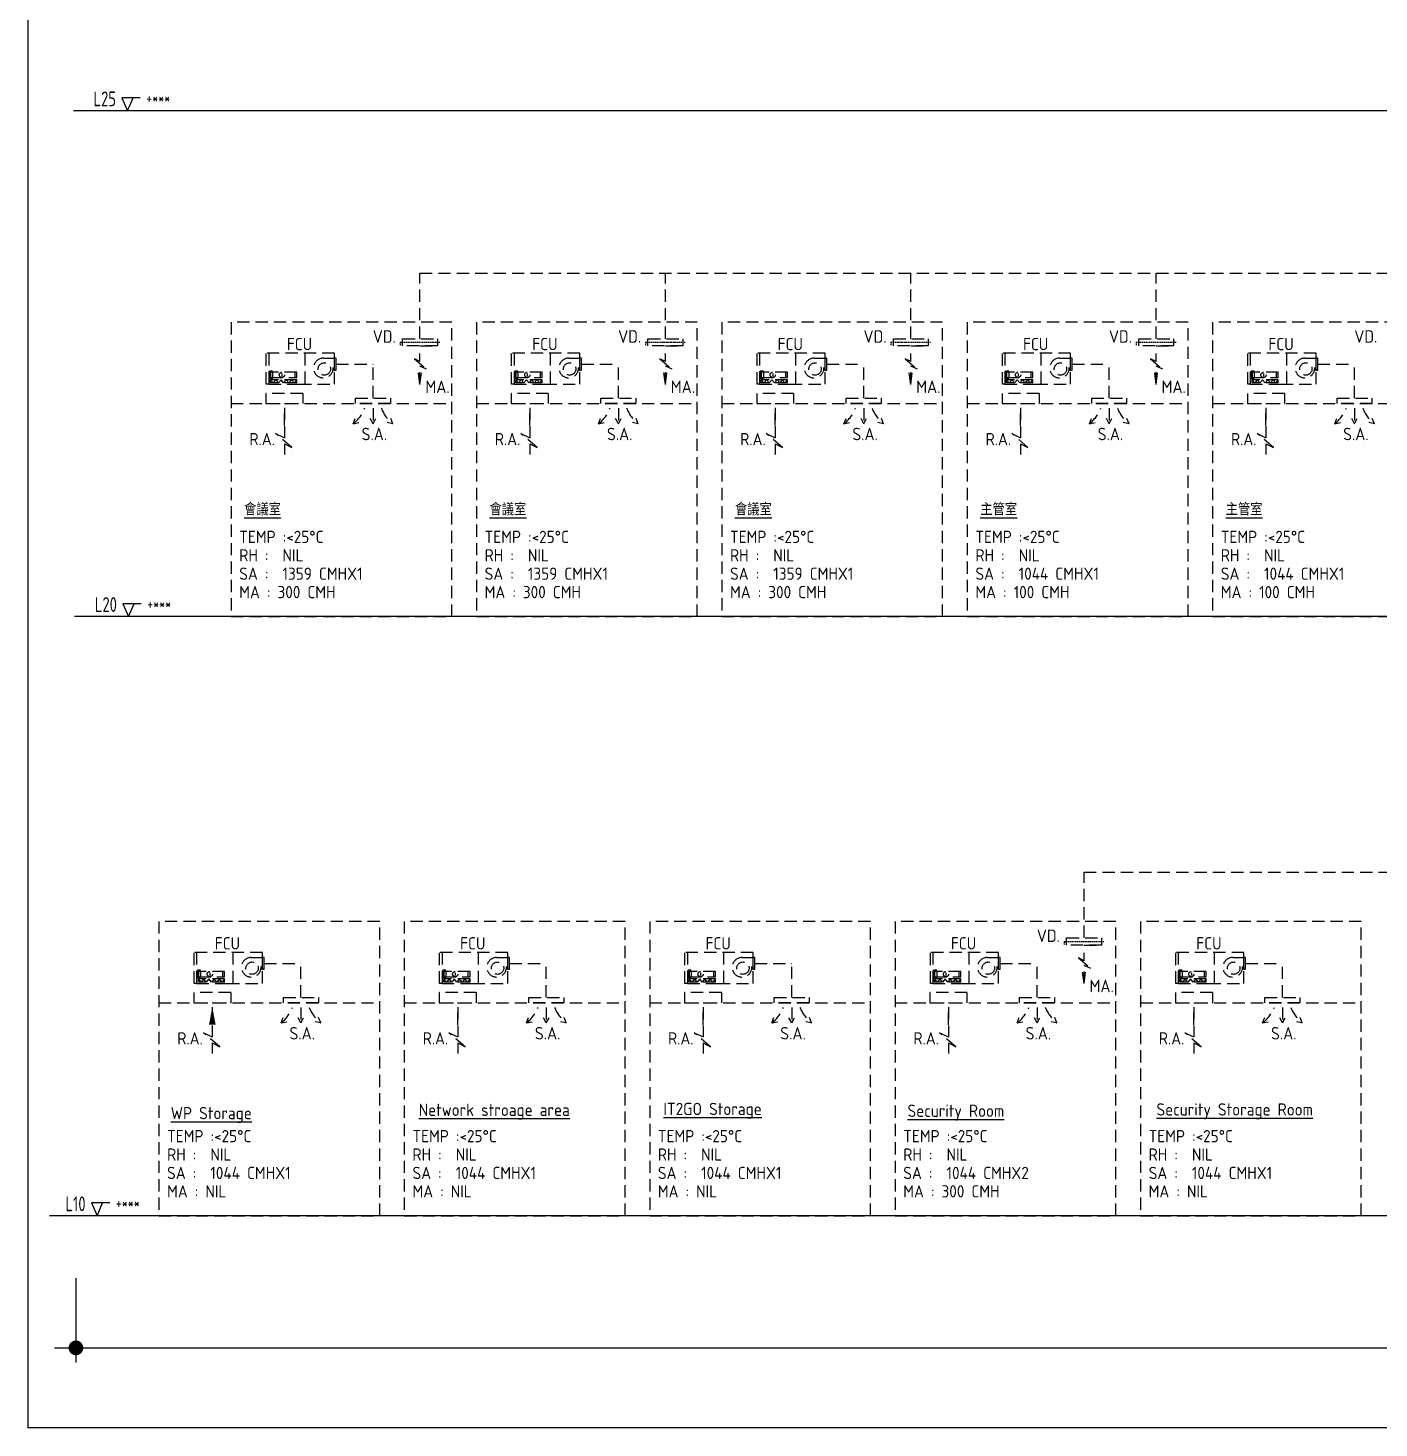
# Model space of a CAD drawing. Extents: x 41366 to 42076, y 84937 to 85507.
# Drawn here: x 41365.6 to 41640.9, y 84936.7 to 85221.9 of the extents above; entities that cross this region are included whole.
import ezdxf
from ezdxf.enums import TextEntityAlignment as Align

# ---------------------------------------------------------------- set-up
doc = ezdxf.new("R2010")
doc.units = 0
doc.header["$LTSCALE"] = 10
doc.linetypes.add('HIDDEN', pattern=[0.375, 0.25, -0.125])
for name, color, linetype in [('A-DETL-01', 1, 'Continuous'), ('G-ANNO-TEXT', 3, 'Continuous'), ('M-DETL-22', 22, 'Continuous'), ('M-DUCT', 6, 'Continuous'), ('M-DUCT-DAPR', 3, 'Continuous'), ('M-EQPM-FFU', 3, 'Continuous'), ('M-EXHS-DAPR', 2, 'Continuous'), ('M-EXHS-TEXT', 4, 'Continuous'), ('M-HVAC-EQPM', 3, 'Continuous'), ('M-HVAC-TEXT', 2, 'Continuous'), ('SL', 1, 'Continuous')]:
    doc.layers.add(name, color=color, linetype=linetype)
doc.styles.add('AA-TXT', font='isocp.shx', dxfattribs={"width": 0.8, "bigfont": 'chineset.shx'})
doc.styles.add('STDTEXT', font='isocp.shx', dxfattribs={"bigfont": 'chineset.shx'})

# ---------------------------------------------------------------- blocks, each defined once
blk = doc.blocks.new('RISER-TXT')
at = {"layer": 'G-ANNO-TEXT'}
for p, q in [((-1.15, 2.64), (0, 0)), ((2.6, 2.64), (-1.15, 2.64)), ((0, 0), (1.15, 2.64))]:
    blk.add_line(p, q, dxfattribs=at)
at = {"layer": 'G-ANNO-TEXT', "style": 'AA-TXT', "width": 0.8}
blk.add_attdef('LEVEL', text='', height=3, dxfattribs=at).set_placement((-2.33, 0.96), align=Align.RIGHT)
blk.add_attdef('HIGEHT', (3.82, 1.42), '', height=2.5, dxfattribs=at)
blk = doc.blocks.new('_Dot')
at = {"color": 0, "linetype": 'ByBlock', "lineweight": -2}
blk.add_line((-0.5, 0), (-1, 0), dxfattribs=at)
at = {"color": 0, "linetype": 'ByBlock', "const_width": 0.5}
blk.add_lwpolyline([(-0.25, 0, 1), (0.25, 0, 1)], format="xyb", close=True, dxfattribs=at)

msp = doc.modelspace()

# ---------------------------------------------------------------- linework, layer by layer
at = {"color": 252, "linetype": 'HIDDEN'}
for p, q in [((41435.87, 85144.46), (41435.87, 85141.28)), ((41485.87, 85144.46), (41485.87, 85141.28)), ((41535.87, 85144.46), (41535.87, 85141.28)), ((41585.87, 85144.46), (41585.87, 85141.28)), ((41635.87, 85144.46), (41635.87, 85141.28)), ((41431.83, 85141.28), (41432.25, 85142.39)), ((41431.83, 85141.28), (41432.99, 85141.56)), ((41435.87, 85141.28), (41435.31, 85142.34)), ((41435.87, 85141.28), (41436.42, 85142.34)), ((41439.91, 85141.28), (41438.75, 85141.56)), ((41439.91, 85141.28), (41439.48, 85142.39)), ((41481.83, 85141.28), (41482.25, 85142.39)), ((41481.83, 85141.28), (41482.99, 85141.56)), ((41485.87, 85141.28), (41485.31, 85142.34)), ((41485.87, 85141.28), (41486.42, 85142.34)), ((41489.91, 85141.28), (41488.75, 85141.56)), ((41489.91, 85141.28), (41489.48, 85142.39)), ((41531.83, 85141.28), (41532.25, 85142.39)), ((41531.83, 85141.28), (41532.99, 85141.56)), ((41535.87, 85141.28), (41535.31, 85142.34)), ((41535.87, 85141.28), (41536.42, 85142.34)), ((41539.91, 85141.28), (41538.75, 85141.56)), ((41539.91, 85141.28), (41539.48, 85142.39)), ((41581.83, 85141.28), (41582.25, 85142.39)), ((41581.83, 85141.28), (41582.99, 85141.56)), ((41585.87, 85141.28), (41585.31, 85142.34)), ((41585.87, 85141.28), (41586.42, 85142.34)), ((41589.91, 85141.28), (41588.75, 85141.56)), ((41589.91, 85141.28), (41589.48, 85142.39)), ((41631.83, 85141.28), (41632.25, 85142.39)), ((41631.83, 85141.28), (41632.99, 85141.56)), ((41635.87, 85141.28), (41635.31, 85142.34)), ((41635.87, 85141.28), (41636.42, 85142.34)), ((41639.91, 85141.28), (41638.75, 85141.56)), ((41639.91, 85141.28), (41639.48, 85142.39)), ((41421.18, 85022.38), (41421.18, 85019.2)), ((41471.18, 85022.38), (41471.18, 85019.2)), ((41521.18, 85022.38), (41521.18, 85019.2)), ((41571.18, 85022.38), (41571.18, 85019.2)), ((41621.18, 85022.38), (41621.18, 85019.2)), ((41417.13, 85019.2), (41417.56, 85020.31)), ((41417.13, 85019.2), (41418.29, 85019.47)), ((41421.18, 85019.2), (41420.62, 85020.25)), ((41421.18, 85019.2), (41421.73, 85020.25)), ((41425.22, 85019.2), (41424.06, 85019.47)), ((41425.22, 85019.2), (41424.79, 85020.31)), ((41467.13, 85019.2), (41467.56, 85020.31)), ((41467.13, 85019.2), (41468.29, 85019.47)), ((41471.18, 85019.2), (41470.62, 85020.25)), ((41471.18, 85019.2), (41471.73, 85020.25)), ((41475.22, 85019.2), (41474.06, 85019.47)), ((41475.22, 85019.2), (41474.79, 85020.31)), ((41517.13, 85019.2), (41517.56, 85020.31)), ((41517.13, 85019.2), (41518.29, 85019.47)), ((41521.18, 85019.2), (41520.62, 85020.25)), ((41521.18, 85019.2), (41521.73, 85020.25)), ((41525.22, 85019.2), (41524.06, 85019.47)), ((41525.22, 85019.2), (41524.79, 85020.31)), ((41567.13, 85019.2), (41567.56, 85020.31)), ((41567.13, 85019.2), (41568.29, 85019.47)), ((41571.18, 85019.2), (41570.62, 85020.25)), ((41571.18, 85019.2), (41571.73, 85020.25)), ((41575.22, 85019.2), (41574.06, 85019.47)), ((41575.22, 85019.2), (41574.79, 85020.31)), ((41617.13, 85019.2), (41617.56, 85020.31)), ((41617.13, 85019.2), (41618.29, 85019.47)), ((41621.18, 85019.2), (41620.62, 85020.25)), ((41621.18, 85019.2), (41621.73, 85020.25)), ((41625.22, 85019.2), (41624.06, 85019.47)), ((41625.22, 85019.2), (41624.79, 85020.31))]:
    msp.add_line(p, q, dxfattribs=at)
at = {"color": 2}
for p, q in [((41375.33, 84967.19), (41375.33, 84950.01)), ((41370.97, 84953.01), (42055.27, 84953.01))]:
    msp.add_line(p, q, dxfattribs=at)
at = {"color": 252, "linetype": 'HIDDEN'}
for centre, start, end in [((41427.15, 85147.21), 308.2671, 338.6838), ((41444.58, 85147.21), 201.3162, 231.7329), ((41477.15, 85147.21), 308.2671, 338.6838), ((41494.58, 85147.21), 201.3162, 231.7329), ((41527.15, 85147.21), 308.2671, 338.6838), ((41544.58, 85147.21), 201.3162, 231.7329), ((41577.15, 85147.21), 308.2671, 338.6838), ((41594.58, 85147.21), 201.3162, 231.7329), ((41627.15, 85147.21), 308.2671, 338.6838), ((41644.58, 85147.21), 201.3162, 231.7329), ((41412.46, 85025.12), 308.2671, 338.6838), ((41429.89, 85025.12), 201.3162, 231.7329), ((41462.46, 85025.12), 308.2671, 338.6838), ((41479.89, 85025.12), 201.3162, 231.7329), ((41512.46, 85025.12), 308.2671, 338.6838), ((41529.89, 85025.12), 201.3162, 231.7329), ((41562.46, 85025.12), 308.2671, 338.6838), ((41579.89, 85025.12), 201.3162, 231.7329), ((41612.46, 85025.12), 308.2671, 338.6838), ((41629.89, 85025.12), 201.3162, 231.7329)]:
    msp.add_arc(centre, 7.55, start, end, dxfattribs=at)
at = {"layer": 'A-DETL-01', "linetype": 'Continuous'}
for p, q in [((42049.3, 85205.02), (41374.83, 85205.02)), ((42049.3, 85101.99), (41375.02, 85101.99)), ((42067.5, 84979.9), (41369.96, 84979.9))]:
    msp.add_line(p, q, dxfattribs=at)
at = {"layer": 'DEFPOINTS', "color": 1}
msp.add_lwpolyline([(41365.57, 85507.15), (42076.35, 85507.15), (42076.35, 84936.69), (41365.57, 84936.69)], close=True, dxfattribs=at)
at = {"layer": 'M-DETL-22', "color": 252, "linetype": 'HIDDEN'}
for p, q in [((41414.62, 85149.33), (41420.84, 85149.33)), ((41464.62, 85149.33), (41470.84, 85149.33)), ((41514.62, 85149.33), (41520.84, 85149.33)), ((41564.62, 85149.33), (41570.84, 85149.33)), ((41614.62, 85149.33), (41620.84, 85149.33)), ((41399.93, 85027.24), (41406.15, 85027.24)), ((41449.93, 85027.24), (41456.15, 85027.24)), ((41499.93, 85027.24), (41506.15, 85027.24)), ((41549.93, 85027.24), (41556.15, 85027.24)), ((41599.93, 85027.24), (41606.15, 85027.24))]:
    msp.add_line(p, q, dxfattribs=at)
at = {"layer": 'M-DUCT', "color": 252, "linetype": 'HIDDEN'}
for p, q in [((41445.44, 85158.62), (41445.44, 85172)), ((41445.44, 85172), (41989.24, 85172)), ((41495.44, 85158.62), (41495.44, 85172)), ((41545.44, 85158.62), (41545.44, 85172)), ((41595.44, 85158.62), (41595.44, 85172)), ((41428.36, 85153.43), (41435.87, 85153.43)), ((41435.87, 85146.51), (41435.87, 85153.43)), ((41478.36, 85153.43), (41485.87, 85153.43)), ((41485.87, 85146.51), (41485.87, 85153.43)), ((41528.36, 85153.43), (41535.87, 85153.43)), ((41535.87, 85146.51), (41535.87, 85153.43)), ((41578.36, 85153.43), (41585.87, 85153.43)), ((41585.87, 85146.51), (41585.87, 85153.43)), ((41628.36, 85153.43), (41635.87, 85153.43)), ((41635.87, 85146.51), (41635.87, 85153.43)), ((41580.75, 85036.53), (41580.75, 85049.92)), ((41580.75, 85049.92), (42007.13, 85049.92)), ((41413.67, 85031.35), (41421.18, 85031.35)), ((41421.18, 85024.42), (41421.18, 85031.35)), ((41463.67, 85031.35), (41471.18, 85031.35)), ((41471.18, 85024.42), (41471.18, 85031.35)), ((41513.67, 85031.35), (41521.18, 85031.35)), ((41521.18, 85024.42), (41521.18, 85031.35)), ((41563.67, 85031.35), (41571.18, 85031.35)), ((41571.18, 85024.42), (41571.18, 85031.35)), ((41613.67, 85031.35), (41621.18, 85031.35)), ((41621.18, 85024.42), (41621.18, 85031.35))]:
    msp.add_line(p, q, dxfattribs=at)
at = {"layer": 'M-DUCT-DAPR', "color": 252, "linetype": 'HIDDEN', "ltscale": 0.1}
for p, q in [((41441.4, 85157.89), (41449.49, 85157.89)), ((41441.4, 85157.89), (41441.4, 85157.16)), ((41491.4, 85157.89), (41499.49, 85157.89)), ((41491.4, 85157.89), (41491.4, 85157.16)), ((41541.4, 85157.89), (41549.49, 85157.89)), ((41541.4, 85157.89), (41541.4, 85157.16)), ((41591.4, 85157.89), (41599.49, 85157.89)), ((41591.4, 85157.89), (41591.4, 85157.16)), ((41576.71, 85035.8), (41584.79, 85035.8)), ((41576.71, 85035.8), (41576.71, 85035.07))]:
    msp.add_line(p, q, dxfattribs=at)
at = {"layer": 'M-DUCT-DAPR', "color": 252, "linetype": 'HIDDEN'}
for points in [[(41449, 85157.16), (41441.89, 85157.16), (41441.89, 85158.62), (41449, 85158.62)], [(41499, 85157.16), (41491.89, 85157.16), (41491.89, 85158.62), (41499, 85158.62)], [(41549, 85157.16), (41541.89, 85157.16), (41541.89, 85158.62), (41549, 85158.62)], [(41599, 85157.16), (41591.89, 85157.16), (41591.89, 85158.62), (41599, 85158.62)], [(41584.31, 85035.07), (41577.2, 85035.07), (41577.2, 85036.53), (41584.31, 85036.53)]]:
    msp.add_lwpolyline(points, close=True, dxfattribs=at)
at = {"layer": 'M-EQPM-FFU', "color": 252, "linetype": 'HIDDEN'}
for p, q in [((41421.58, 85147.47), (41414.05, 85147.47)), ((41414.05, 85147.47), (41414.05, 85145.39)), ((41421.58, 85147.47), (41421.58, 85145.39)), ((41471.58, 85147.47), (41464.05, 85147.47)), ((41464.05, 85147.47), (41464.05, 85145.39)), ((41471.58, 85147.47), (41471.58, 85145.39)), ((41521.58, 85147.47), (41514.05, 85147.47)), ((41514.05, 85147.47), (41514.05, 85145.39)), ((41521.58, 85147.47), (41521.58, 85145.39)), ((41571.58, 85147.47), (41564.05, 85147.47)), ((41564.05, 85147.47), (41564.05, 85145.39)), ((41571.58, 85147.47), (41571.58, 85145.39)), ((41621.58, 85147.47), (41614.05, 85147.47)), ((41614.05, 85147.47), (41614.05, 85145.39)), ((41621.58, 85147.47), (41621.58, 85145.39)), ((41414.05, 85145.39), (41421.58, 85145.39)), ((41464.05, 85145.39), (41471.58, 85145.39)), ((41514.05, 85145.39), (41521.58, 85145.39)), ((41564.05, 85145.39), (41571.58, 85145.39)), ((41614.05, 85145.39), (41621.58, 85145.39)), ((41406.89, 85025.39), (41399.36, 85025.39)), ((41399.36, 85025.39), (41399.36, 85023.31)), ((41406.89, 85025.39), (41406.89, 85023.31)), ((41456.89, 85025.39), (41449.36, 85025.39)), ((41449.36, 85025.39), (41449.36, 85023.31)), ((41456.89, 85025.39), (41456.89, 85023.31)), ((41506.89, 85025.39), (41499.36, 85025.39)), ((41499.36, 85025.39), (41499.36, 85023.31)), ((41506.89, 85025.39), (41506.89, 85023.31)), ((41556.89, 85025.39), (41549.36, 85025.39)), ((41549.36, 85025.39), (41549.36, 85023.31)), ((41556.89, 85025.39), (41556.89, 85023.31)), ((41606.89, 85025.39), (41599.36, 85025.39)), ((41599.36, 85025.39), (41599.36, 85023.31)), ((41606.89, 85025.39), (41606.89, 85023.31)), ((41399.36, 85023.31), (41406.89, 85023.31)), ((41449.36, 85023.31), (41456.89, 85023.31)), ((41499.36, 85023.31), (41506.89, 85023.31)), ((41549.36, 85023.31), (41556.89, 85023.31)), ((41599.36, 85023.31), (41606.89, 85023.31))]:
    msp.add_line(p, q, dxfattribs=at)
at = {"layer": 'M-EXHS-DAPR', "color": 252, "linetype": 'HIDDEN'}
for p, q in [((41441.95, 85158.62), (41448.94, 85158.62)), ((41491.95, 85158.62), (41498.94, 85158.62)), ((41541.95, 85158.62), (41548.94, 85158.62)), ((41591.95, 85158.62), (41598.94, 85158.62)), ((41445.44, 85157.16), (41448.94, 85157.16)), ((41495.44, 85157.16), (41498.94, 85157.16)), ((41545.44, 85157.16), (41548.94, 85157.16)), ((41595.44, 85157.16), (41598.94, 85157.16)), ((41432.31, 85146.51), (41439.42, 85146.51)), ((41432.31, 85145.39), (41432.31, 85146.51)), ((41439.42, 85145.39), (41432.31, 85145.39)), ((41439.42, 85146.51), (41439.42, 85145.39)), ((41482.31, 85146.51), (41489.42, 85146.51)), ((41482.31, 85145.39), (41482.31, 85146.51)), ((41489.42, 85145.39), (41482.31, 85145.39)), ((41489.42, 85146.51), (41489.42, 85145.39)), ((41532.31, 85146.51), (41539.42, 85146.51)), ((41532.31, 85145.39), (41532.31, 85146.51)), ((41539.42, 85145.39), (41532.31, 85145.39)), ((41539.42, 85146.51), (41539.42, 85145.39)), ((41582.31, 85146.51), (41589.42, 85146.51)), ((41582.31, 85145.39), (41582.31, 85146.51)), ((41589.42, 85145.39), (41582.31, 85145.39)), ((41589.42, 85146.51), (41589.42, 85145.39)), ((41632.31, 85146.51), (41639.42, 85146.51)), ((41632.31, 85145.39), (41632.31, 85146.51)), ((41639.42, 85145.39), (41632.31, 85145.39)), ((41639.42, 85146.51), (41639.42, 85145.39)), ((41577.25, 85036.53), (41584.25, 85036.53)), ((41580.75, 85035.07), (41584.25, 85035.07)), ((41417.62, 85024.42), (41424.73, 85024.42)), ((41417.62, 85023.31), (41417.62, 85024.42)), ((41424.73, 85024.42), (41424.73, 85023.31)), ((41467.62, 85024.42), (41474.73, 85024.42)), ((41467.62, 85023.31), (41467.62, 85024.42)), ((41474.73, 85024.42), (41474.73, 85023.31)), ((41517.62, 85024.42), (41524.73, 85024.42)), ((41517.62, 85023.31), (41517.62, 85024.42)), ((41524.73, 85024.42), (41524.73, 85023.31)), ((41567.62, 85024.42), (41574.73, 85024.42)), ((41567.62, 85023.31), (41567.62, 85024.42)), ((41574.73, 85024.42), (41574.73, 85023.31)), ((41617.62, 85024.42), (41624.73, 85024.42)), ((41617.62, 85023.31), (41617.62, 85024.42)), ((41624.73, 85024.42), (41624.73, 85023.31)), ((41424.73, 85023.31), (41417.62, 85023.31)), ((41474.73, 85023.31), (41467.62, 85023.31)), ((41524.73, 85023.31), (41517.62, 85023.31)), ((41574.73, 85023.31), (41567.62, 85023.31)), ((41624.73, 85023.31), (41617.62, 85023.31))]:
    msp.add_line(p, q, dxfattribs=at)
at = {"layer": 'M-HVAC-EQPM', "color": 252, "linetype": 'HIDDEN'}
for p, q in [((41428.02, 85155.67), (41414.12, 85155.67)), ((41414.12, 85149.33), (41414.12, 85155.67)), ((41414.62, 85155.67), (41414.62, 85149.33)), ((41421.97, 85155.67), (41421.97, 85149.33)), ((41428.02, 85154.64), (41428.02, 85155.67)), ((41478.02, 85155.67), (41464.12, 85155.67)), ((41464.12, 85149.33), (41464.12, 85155.67)), ((41464.62, 85155.67), (41464.62, 85149.33)), ((41471.97, 85155.67), (41471.97, 85149.33)), ((41478.02, 85154.64), (41478.02, 85155.67)), ((41528.02, 85155.67), (41514.12, 85155.67)), ((41514.12, 85149.33), (41514.12, 85155.67)), ((41514.62, 85155.67), (41514.62, 85149.33)), ((41521.97, 85155.67), (41521.97, 85149.33)), ((41528.02, 85154.64), (41528.02, 85155.67)), ((41578.02, 85155.67), (41564.12, 85155.67)), ((41564.12, 85149.33), (41564.12, 85155.67)), ((41564.62, 85155.67), (41564.62, 85149.33)), ((41571.97, 85155.67), (41571.97, 85149.33)), ((41578.02, 85154.64), (41578.02, 85155.67)), ((41628.02, 85155.67), (41614.12, 85155.67)), ((41614.12, 85149.33), (41614.12, 85155.67)), ((41614.62, 85155.67), (41614.62, 85149.33)), ((41621.97, 85155.67), (41621.97, 85149.33)), ((41628.02, 85154.64), (41628.02, 85155.67)), ((41425.75, 85154.64), (41428.02, 85154.64)), ((41428.02, 85152.23), (41428.02, 85154.64)), ((41428.36, 85154.64), (41428.02, 85154.64)), ((41428.36, 85152.23), (41428.36, 85154.64)), ((41475.75, 85154.64), (41478.02, 85154.64)), ((41478.02, 85152.23), (41478.02, 85154.64)), ((41478.36, 85154.64), (41478.02, 85154.64)), ((41478.36, 85152.23), (41478.36, 85154.64)), ((41525.75, 85154.64), (41528.02, 85154.64)), ((41528.02, 85152.23), (41528.02, 85154.64)), ((41528.36, 85154.64), (41528.02, 85154.64)), ((41528.36, 85152.23), (41528.36, 85154.64)), ((41575.75, 85154.64), (41578.02, 85154.64)), ((41578.02, 85152.23), (41578.02, 85154.64)), ((41578.36, 85154.64), (41578.02, 85154.64)), ((41578.36, 85152.23), (41578.36, 85154.64)), ((41625.75, 85154.64), (41628.02, 85154.64)), ((41628.02, 85152.23), (41628.02, 85154.64)), ((41628.36, 85154.64), (41628.02, 85154.64)), ((41628.36, 85152.23), (41628.36, 85154.64)), ((41414.77, 85150.47), (41414.77, 85152.02)), ((41415.41, 85152.02), (41414.77, 85152.02)), ((41415.41, 85150.47), (41414.77, 85150.47)), ((41420.33, 85151.78), (41414.98, 85151.78)), ((41414.98, 85151.78), (41414.98, 85150.71)), ((41414.98, 85150.71), (41420.33, 85150.71)), ((41414.98, 85149.63), (41414.98, 85150.26)), ((41415.52, 85149.63), (41414.98, 85150.26)), ((41420.33, 85150.26), (41414.98, 85150.26)), ((41415.41, 85151.78), (41415.41, 85150.71)), ((41416.05, 85150.26), (41415.52, 85149.63)), ((41416.59, 85149.63), (41416.05, 85150.26)), ((41417.12, 85150.26), (41416.59, 85149.63)), ((41417.66, 85149.63), (41417.12, 85150.26)), ((41417.31, 85151.5), (41417.31, 85150.99)), ((41418.19, 85150.26), (41417.66, 85149.63)), ((41418.73, 85149.63), (41418.19, 85150.26)), ((41419.26, 85150.26), (41418.73, 85149.63)), ((41419.8, 85149.63), (41419.26, 85150.26)), ((41420.33, 85150.26), (41419.8, 85149.63)), ((41419.91, 85151.78), (41419.91, 85150.71)), ((41420.33, 85150.71), (41420.33, 85151.78)), ((41420.33, 85149.63), (41420.33, 85150.26)), ((41428.02, 85152.23), (41427.7, 85152.23)), ((41428.02, 85149.33), (41428.02, 85152.23)), ((41428.02, 85152.23), (41428.36, 85152.23)), ((41464.77, 85150.47), (41464.77, 85152.02)), ((41465.41, 85152.02), (41464.77, 85152.02)), ((41465.41, 85150.47), (41464.77, 85150.47)), ((41470.33, 85151.78), (41464.98, 85151.78)), ((41464.98, 85151.78), (41464.98, 85150.71)), ((41464.98, 85150.71), (41470.33, 85150.71)), ((41464.98, 85149.63), (41464.98, 85150.26)), ((41465.52, 85149.63), (41464.98, 85150.26)), ((41470.33, 85150.26), (41464.98, 85150.26)), ((41465.41, 85151.78), (41465.41, 85150.71)), ((41466.05, 85150.26), (41465.52, 85149.63)), ((41466.59, 85149.63), (41466.05, 85150.26)), ((41467.12, 85150.26), (41466.59, 85149.63)), ((41467.66, 85149.63), (41467.12, 85150.26)), ((41467.31, 85151.5), (41467.31, 85150.99)), ((41468.19, 85150.26), (41467.66, 85149.63)), ((41468.73, 85149.63), (41468.19, 85150.26)), ((41469.26, 85150.26), (41468.73, 85149.63)), ((41469.8, 85149.63), (41469.26, 85150.26)), ((41470.33, 85150.26), (41469.8, 85149.63)), ((41469.91, 85151.78), (41469.91, 85150.71)), ((41470.33, 85150.71), (41470.33, 85151.78)), ((41470.33, 85149.63), (41470.33, 85150.26)), ((41478.02, 85152.23), (41477.7, 85152.23)), ((41478.02, 85149.33), (41478.02, 85152.23)), ((41478.02, 85152.23), (41478.36, 85152.23)), ((41514.77, 85150.47), (41514.77, 85152.02)), ((41515.41, 85152.02), (41514.77, 85152.02)), ((41515.41, 85150.47), (41514.77, 85150.47)), ((41520.33, 85151.78), (41514.98, 85151.78)), ((41514.98, 85151.78), (41514.98, 85150.71)), ((41514.98, 85150.71), (41520.33, 85150.71)), ((41514.98, 85149.63), (41514.98, 85150.26)), ((41515.52, 85149.63), (41514.98, 85150.26)), ((41520.33, 85150.26), (41514.98, 85150.26)), ((41515.41, 85151.78), (41515.41, 85150.71)), ((41516.05, 85150.26), (41515.52, 85149.63)), ((41516.59, 85149.63), (41516.05, 85150.26)), ((41517.12, 85150.26), (41516.59, 85149.63)), ((41517.66, 85149.63), (41517.12, 85150.26)), ((41517.31, 85151.5), (41517.31, 85150.99)), ((41518.19, 85150.26), (41517.66, 85149.63)), ((41518.73, 85149.63), (41518.19, 85150.26)), ((41519.26, 85150.26), (41518.73, 85149.63)), ((41519.8, 85149.63), (41519.26, 85150.26)), ((41520.33, 85150.26), (41519.8, 85149.63)), ((41519.91, 85151.78), (41519.91, 85150.71)), ((41520.33, 85150.71), (41520.33, 85151.78)), ((41520.33, 85149.63), (41520.33, 85150.26)), ((41528.02, 85152.23), (41527.7, 85152.23)), ((41528.02, 85149.33), (41528.02, 85152.23)), ((41528.02, 85152.23), (41528.36, 85152.23)), ((41564.77, 85150.47), (41564.77, 85152.02)), ((41565.41, 85152.02), (41564.77, 85152.02)), ((41565.41, 85150.47), (41564.77, 85150.47)), ((41570.33, 85151.78), (41564.98, 85151.78)), ((41564.98, 85151.78), (41564.98, 85150.71)), ((41564.98, 85150.71), (41570.33, 85150.71)), ((41564.98, 85149.63), (41564.98, 85150.26)), ((41565.52, 85149.63), (41564.98, 85150.26)), ((41570.33, 85150.26), (41564.98, 85150.26)), ((41565.41, 85151.78), (41565.41, 85150.71)), ((41566.05, 85150.26), (41565.52, 85149.63)), ((41566.59, 85149.63), (41566.05, 85150.26)), ((41567.12, 85150.26), (41566.59, 85149.63)), ((41567.66, 85149.63), (41567.12, 85150.26)), ((41567.31, 85151.5), (41567.31, 85150.99)), ((41568.19, 85150.26), (41567.66, 85149.63)), ((41568.73, 85149.63), (41568.19, 85150.26)), ((41569.26, 85150.26), (41568.73, 85149.63)), ((41569.8, 85149.63), (41569.26, 85150.26)), ((41570.33, 85150.26), (41569.8, 85149.63)), ((41569.91, 85151.78), (41569.91, 85150.71)), ((41570.33, 85150.71), (41570.33, 85151.78)), ((41570.33, 85149.63), (41570.33, 85150.26)), ((41578.02, 85152.23), (41577.7, 85152.23)), ((41578.02, 85149.33), (41578.02, 85152.23)), ((41578.02, 85152.23), (41578.36, 85152.23)), ((41614.77, 85150.47), (41614.77, 85152.02)), ((41615.41, 85152.02), (41614.77, 85152.02)), ((41615.41, 85150.47), (41614.77, 85150.47)), ((41620.33, 85151.78), (41614.98, 85151.78)), ((41614.98, 85151.78), (41614.98, 85150.71)), ((41614.98, 85150.71), (41620.33, 85150.71)), ((41614.98, 85149.63), (41614.98, 85150.26)), ((41615.52, 85149.63), (41614.98, 85150.26)), ((41620.33, 85150.26), (41614.98, 85150.26)), ((41615.41, 85151.78), (41615.41, 85150.71)), ((41616.05, 85150.26), (41615.52, 85149.63)), ((41616.59, 85149.63), (41616.05, 85150.26)), ((41617.12, 85150.26), (41616.59, 85149.63)), ((41617.66, 85149.63), (41617.12, 85150.26)), ((41617.31, 85151.5), (41617.31, 85150.99)), ((41618.19, 85150.26), (41617.66, 85149.63)), ((41618.73, 85149.63), (41618.19, 85150.26)), ((41619.26, 85150.26), (41618.73, 85149.63)), ((41619.8, 85149.63), (41619.26, 85150.26)), ((41620.33, 85150.26), (41619.8, 85149.63)), ((41619.91, 85151.78), (41619.91, 85150.71)), ((41620.33, 85150.71), (41620.33, 85151.78)), ((41620.33, 85149.63), (41620.33, 85150.26)), ((41628.02, 85152.23), (41627.7, 85152.23)), ((41628.02, 85149.33), (41628.02, 85152.23)), ((41628.02, 85152.23), (41628.36, 85152.23)), ((41414.62, 85149.33), (41414.12, 85149.33)), ((41420.33, 85149.63), (41414.98, 85149.63)), ((41420.84, 85149.33), (41428.02, 85149.33)), ((41464.62, 85149.33), (41464.12, 85149.33)), ((41470.33, 85149.63), (41464.98, 85149.63)), ((41470.84, 85149.33), (41478.02, 85149.33)), ((41514.62, 85149.33), (41514.12, 85149.33)), ((41520.33, 85149.63), (41514.98, 85149.63)), ((41520.84, 85149.33), (41528.02, 85149.33)), ((41564.62, 85149.33), (41564.12, 85149.33)), ((41570.33, 85149.63), (41564.98, 85149.63)), ((41570.84, 85149.33), (41578.02, 85149.33)), ((41614.62, 85149.33), (41614.12, 85149.33)), ((41620.33, 85149.63), (41614.98, 85149.63)), ((41620.84, 85149.33), (41628.02, 85149.33)), ((41413.33, 85033.59), (41399.43, 85033.59)), ((41399.43, 85027.24), (41399.43, 85033.59)), ((41399.93, 85033.59), (41399.93, 85027.24)), ((41407.28, 85033.59), (41407.28, 85027.24)), ((41413.33, 85032.55), (41413.33, 85033.59)), ((41463.33, 85033.59), (41449.43, 85033.59)), ((41449.43, 85027.24), (41449.43, 85033.59)), ((41449.93, 85033.59), (41449.93, 85027.24)), ((41457.28, 85033.59), (41457.28, 85027.24)), ((41463.33, 85032.55), (41463.33, 85033.59)), ((41513.33, 85033.59), (41499.43, 85033.59)), ((41499.43, 85027.24), (41499.43, 85033.59)), ((41499.93, 85033.59), (41499.93, 85027.24)), ((41507.28, 85033.59), (41507.28, 85027.24)), ((41513.33, 85032.55), (41513.33, 85033.59)), ((41563.33, 85033.59), (41549.43, 85033.59)), ((41549.43, 85027.24), (41549.43, 85033.59)), ((41549.93, 85033.59), (41549.93, 85027.24)), ((41557.28, 85033.59), (41557.28, 85027.24)), ((41563.33, 85032.55), (41563.33, 85033.59)), ((41613.33, 85033.59), (41599.43, 85033.59)), ((41599.43, 85027.24), (41599.43, 85033.59)), ((41599.93, 85033.59), (41599.93, 85027.24)), ((41607.28, 85033.59), (41607.28, 85027.24)), ((41613.33, 85032.55), (41613.33, 85033.59)), ((41400.08, 85028.38), (41400.08, 85029.94)), ((41400.72, 85029.94), (41400.08, 85029.94)), ((41411.06, 85032.55), (41413.33, 85032.55)), ((41413.33, 85030.15), (41413.01, 85030.15)), ((41413.33, 85030.15), (41413.33, 85032.55)), ((41413.67, 85032.55), (41413.33, 85032.55)), ((41413.33, 85027.24), (41413.33, 85030.15)), ((41413.33, 85030.15), (41413.67, 85030.15)), ((41413.67, 85030.15), (41413.67, 85032.55)), ((41450.08, 85028.38), (41450.08, 85029.94)), ((41450.72, 85029.94), (41450.08, 85029.94)), ((41461.06, 85032.55), (41463.33, 85032.55)), ((41463.33, 85030.15), (41463.01, 85030.15)), ((41463.33, 85030.15), (41463.33, 85032.55)), ((41463.67, 85032.55), (41463.33, 85032.55)), ((41463.33, 85027.24), (41463.33, 85030.15)), ((41463.33, 85030.15), (41463.67, 85030.15)), ((41463.67, 85030.15), (41463.67, 85032.55)), ((41500.08, 85028.38), (41500.08, 85029.94)), ((41500.72, 85029.94), (41500.08, 85029.94)), ((41511.06, 85032.55), (41513.33, 85032.55)), ((41513.33, 85030.15), (41513.01, 85030.15)), ((41513.33, 85030.15), (41513.33, 85032.55)), ((41513.67, 85032.55), (41513.33, 85032.55)), ((41513.33, 85027.24), (41513.33, 85030.15)), ((41513.33, 85030.15), (41513.67, 85030.15)), ((41513.67, 85030.15), (41513.67, 85032.55)), ((41550.08, 85028.38), (41550.08, 85029.94)), ((41550.72, 85029.94), (41550.08, 85029.94)), ((41561.06, 85032.55), (41563.33, 85032.55)), ((41563.33, 85030.15), (41563.01, 85030.15)), ((41563.33, 85030.15), (41563.33, 85032.55)), ((41563.67, 85032.55), (41563.33, 85032.55)), ((41563.33, 85027.24), (41563.33, 85030.15)), ((41563.33, 85030.15), (41563.67, 85030.15)), ((41563.67, 85030.15), (41563.67, 85032.55)), ((41600.08, 85028.38), (41600.08, 85029.94)), ((41600.72, 85029.94), (41600.08, 85029.94)), ((41611.06, 85032.55), (41613.33, 85032.55)), ((41613.33, 85030.15), (41613.01, 85030.15)), ((41613.33, 85030.15), (41613.33, 85032.55)), ((41613.67, 85032.55), (41613.33, 85032.55)), ((41613.33, 85027.24), (41613.33, 85030.15)), ((41613.33, 85030.15), (41613.67, 85030.15)), ((41613.67, 85030.15), (41613.67, 85032.55)), ((41399.93, 85027.24), (41399.43, 85027.24)), ((41400.72, 85028.38), (41400.08, 85028.38)), ((41400.29, 85027.54), (41400.29, 85028.17)), ((41400.82, 85027.54), (41400.29, 85028.17)), ((41405.64, 85028.17), (41400.29, 85028.17)), ((41405.64, 85027.54), (41400.29, 85027.54)), ((41400.72, 85029.69), (41400.72, 85028.62)), ((41401.36, 85028.17), (41400.82, 85027.54)), ((41401.9, 85027.54), (41401.36, 85028.17)), ((41402.43, 85028.17), (41401.9, 85027.54)), ((41402.97, 85027.54), (41402.43, 85028.17)), ((41402.62, 85029.42), (41402.62, 85028.9)), ((41403.5, 85028.17), (41402.97, 85027.54)), ((41404.04, 85027.54), (41403.5, 85028.17)), ((41404.57, 85028.17), (41404.04, 85027.54)), ((41405.11, 85027.54), (41404.57, 85028.17)), ((41405.64, 85028.17), (41405.11, 85027.54)), ((41405.22, 85029.69), (41405.22, 85028.62)), ((41405.64, 85027.54), (41405.64, 85028.17)), ((41406.15, 85027.24), (41413.33, 85027.24)), ((41449.93, 85027.24), (41449.43, 85027.24)), ((41450.72, 85028.38), (41450.08, 85028.38)), ((41455.64, 85029.69), (41450.29, 85029.69)), ((41450.29, 85029.69), (41450.29, 85028.62)), ((41450.29, 85028.62), (41455.64, 85028.62)), ((41450.29, 85027.54), (41450.29, 85028.17)), ((41450.82, 85027.54), (41450.29, 85028.17)), ((41455.64, 85028.17), (41450.29, 85028.17)), ((41455.64, 85027.54), (41450.29, 85027.54)), ((41450.72, 85029.69), (41450.72, 85028.62)), ((41451.36, 85028.17), (41450.82, 85027.54)), ((41451.9, 85027.54), (41451.36, 85028.17)), ((41452.43, 85028.17), (41451.9, 85027.54)), ((41452.97, 85027.54), (41452.43, 85028.17)), ((41452.62, 85029.42), (41452.62, 85028.9)), ((41453.5, 85028.17), (41452.97, 85027.54)), ((41454.04, 85027.54), (41453.5, 85028.17)), ((41454.57, 85028.17), (41454.04, 85027.54)), ((41455.11, 85027.54), (41454.57, 85028.17)), ((41455.64, 85028.17), (41455.11, 85027.54)), ((41455.22, 85029.69), (41455.22, 85028.62)), ((41455.64, 85028.62), (41455.64, 85029.69)), ((41455.64, 85027.54), (41455.64, 85028.17)), ((41456.15, 85027.24), (41463.33, 85027.24)), ((41499.93, 85027.24), (41499.43, 85027.24)), ((41500.72, 85028.38), (41500.08, 85028.38)), ((41505.64, 85029.69), (41500.29, 85029.69)), ((41500.29, 85029.69), (41500.29, 85028.62)), ((41500.29, 85028.62), (41505.64, 85028.62)), ((41500.29, 85027.54), (41500.29, 85028.17)), ((41500.82, 85027.54), (41500.29, 85028.17)), ((41505.64, 85028.17), (41500.29, 85028.17)), ((41505.64, 85027.54), (41500.29, 85027.54)), ((41500.72, 85029.69), (41500.72, 85028.62)), ((41501.36, 85028.17), (41500.82, 85027.54)), ((41501.9, 85027.54), (41501.36, 85028.17)), ((41502.43, 85028.17), (41501.9, 85027.54)), ((41502.97, 85027.54), (41502.43, 85028.17)), ((41502.62, 85029.42), (41502.62, 85028.9)), ((41503.5, 85028.17), (41502.97, 85027.54)), ((41504.04, 85027.54), (41503.5, 85028.17)), ((41504.57, 85028.17), (41504.04, 85027.54)), ((41505.11, 85027.54), (41504.57, 85028.17)), ((41505.64, 85028.17), (41505.11, 85027.54)), ((41505.22, 85029.69), (41505.22, 85028.62)), ((41505.64, 85028.62), (41505.64, 85029.69)), ((41505.64, 85027.54), (41505.64, 85028.17)), ((41506.15, 85027.24), (41513.33, 85027.24)), ((41549.93, 85027.24), (41549.43, 85027.24)), ((41550.72, 85028.38), (41550.08, 85028.38)), ((41555.64, 85029.69), (41550.29, 85029.69)), ((41550.29, 85029.69), (41550.29, 85028.62)), ((41550.29, 85028.62), (41555.64, 85028.62)), ((41550.29, 85027.54), (41550.29, 85028.17)), ((41550.82, 85027.54), (41550.29, 85028.17)), ((41555.64, 85028.17), (41550.29, 85028.17)), ((41555.64, 85027.54), (41550.29, 85027.54)), ((41550.72, 85029.69), (41550.72, 85028.62)), ((41551.36, 85028.17), (41550.82, 85027.54)), ((41551.9, 85027.54), (41551.36, 85028.17)), ((41552.43, 85028.17), (41551.9, 85027.54)), ((41552.97, 85027.54), (41552.43, 85028.17)), ((41552.62, 85029.42), (41552.62, 85028.9)), ((41553.5, 85028.17), (41552.97, 85027.54)), ((41554.04, 85027.54), (41553.5, 85028.17)), ((41554.57, 85028.17), (41554.04, 85027.54)), ((41555.11, 85027.54), (41554.57, 85028.17)), ((41555.64, 85028.17), (41555.11, 85027.54)), ((41555.22, 85029.69), (41555.22, 85028.62)), ((41555.64, 85028.62), (41555.64, 85029.69)), ((41555.64, 85027.54), (41555.64, 85028.17)), ((41556.15, 85027.24), (41563.33, 85027.24)), ((41599.93, 85027.24), (41599.43, 85027.24)), ((41600.72, 85028.38), (41600.08, 85028.38)), ((41605.64, 85029.69), (41600.29, 85029.69)), ((41600.29, 85029.69), (41600.29, 85028.62)), ((41600.29, 85028.62), (41605.64, 85028.62)), ((41600.29, 85027.54), (41600.29, 85028.17)), ((41600.82, 85027.54), (41600.29, 85028.17)), ((41605.64, 85028.17), (41600.29, 85028.17)), ((41605.64, 85027.54), (41600.29, 85027.54)), ((41600.72, 85029.69), (41600.72, 85028.62)), ((41601.36, 85028.17), (41600.82, 85027.54)), ((41601.9, 85027.54), (41601.36, 85028.17)), ((41602.43, 85028.17), (41601.9, 85027.54)), ((41602.97, 85027.54), (41602.43, 85028.17)), ((41602.62, 85029.42), (41602.62, 85028.9)), ((41603.5, 85028.17), (41602.97, 85027.54)), ((41604.04, 85027.54), (41603.5, 85028.17)), ((41604.57, 85028.17), (41604.04, 85027.54)), ((41605.11, 85027.54), (41604.57, 85028.17)), ((41605.64, 85028.17), (41605.11, 85027.54)), ((41605.22, 85029.69), (41605.22, 85028.62)), ((41605.64, 85028.62), (41605.64, 85029.69)), ((41605.64, 85027.54), (41605.64, 85028.17)), ((41606.15, 85027.24), (41613.33, 85027.24))]:
    msp.add_line(p, q, dxfattribs=at)
msp.add_lwpolyline([(41405.64, 85029.69), (41400.29, 85029.69), (41400.29, 85028.62), (41405.64, 85028.62)], close=True, dxfattribs=at)
for centre, radius in [((41425.94, 85152.45), 1.26), ((41475.94, 85152.45), 1.26), ((41525.94, 85152.45), 1.26), ((41575.94, 85152.45), 1.26), ((41625.94, 85152.45), 1.26), ((41417.31, 85151.24), 0.536), ((41467.31, 85151.24), 0.536), ((41517.31, 85151.24), 0.536), ((41567.31, 85151.24), 0.536), ((41617.31, 85151.24), 0.536), ((41411.24, 85030.37), 1.26), ((41461.24, 85030.37), 1.26), ((41511.24, 85030.37), 1.26), ((41561.24, 85030.37), 1.26), ((41611.24, 85030.37), 1.26), ((41402.62, 85029.16), 0.536), ((41452.62, 85029.16), 0.536), ((41502.62, 85029.16), 0.536), ((41552.62, 85029.16), 0.536), ((41602.62, 85029.16), 0.536)]:
    msp.add_circle(centre, radius, dxfattribs=at)
for centre in [(41425.75, 85152.64), (41475.75, 85152.64), (41525.75, 85152.64), (41575.75, 85152.64), (41625.75, 85152.64), (41411.06, 85030.56), (41461.06, 85030.56), (41511.06, 85030.56), (41561.06, 85030.56), (41611.06, 85030.56)]:
    msp.add_arc(centre, 2, 90, 3.8694, dxfattribs=at)
at = {"layer": 'M-HVAC-TEXT', "color": 252, "linetype": 'HIDDEN'}
for p, q in [((41445.44, 85153.95), (41445.44, 85155.58)), ((41495.44, 85153.95), (41495.44, 85155.58)), ((41545.44, 85153.95), (41545.44, 85155.58)), ((41595.44, 85153.95), (41595.44, 85155.58)), ((41445.44, 85153.95), (41444.31, 85154.54)), ((41444.31, 85154.54), (41446.8, 85152.39)), ((41446.8, 85152.39), (41445.44, 85153.03)), ((41445.44, 85149.31), (41445.44, 85153.03)), ((41495.44, 85153.95), (41494.31, 85154.54)), ((41494.31, 85154.54), (41496.8, 85152.39)), ((41496.8, 85152.39), (41495.44, 85153.03)), ((41495.44, 85149.31), (41495.44, 85153.03)), ((41545.44, 85153.95), (41544.31, 85154.54)), ((41544.31, 85154.54), (41546.8, 85152.39)), ((41546.8, 85152.39), (41545.44, 85153.03)), ((41545.44, 85149.31), (41545.44, 85153.03)), ((41595.44, 85153.95), (41594.31, 85154.54)), ((41594.31, 85154.54), (41596.8, 85152.39)), ((41596.8, 85152.39), (41595.44, 85153.03)), ((41595.44, 85149.31), (41595.44, 85153.03)), ((41445.44, 85149.31), (41445.14, 85151.65)), ((41445.44, 85149.31), (41445.75, 85151.65)), ((41495.44, 85149.31), (41495.14, 85151.65)), ((41495.44, 85149.31), (41495.75, 85151.65)), ((41545.44, 85149.31), (41545.14, 85151.65)), ((41545.44, 85149.31), (41545.75, 85151.65)), ((41595.44, 85149.31), (41595.14, 85151.65)), ((41595.44, 85149.31), (41595.75, 85151.65)), ((41417.81, 85144.54), (41417.81, 85138.45)), ((41417.81, 85140.93), (41417.81, 85144.54)), ((41467.81, 85144.54), (41467.81, 85138.45)), ((41467.81, 85140.93), (41467.81, 85144.54)), ((41517.81, 85144.54), (41517.81, 85138.45)), ((41517.81, 85140.93), (41517.81, 85144.54)), ((41567.81, 85144.54), (41567.81, 85138.45)), ((41567.81, 85140.93), (41567.81, 85144.54)), ((41617.81, 85144.54), (41617.81, 85138.45)), ((41617.81, 85140.93), (41617.81, 85144.54)), ((41416.01, 85139.3), (41417.81, 85138.45)), ((41419.32, 85136.43), (41416.01, 85139.3)), ((41466.01, 85139.3), (41467.81, 85138.45)), ((41469.32, 85136.43), (41466.01, 85139.3)), ((41516.01, 85139.3), (41517.81, 85138.45)), ((41519.32, 85136.43), (41516.01, 85139.3)), ((41566.01, 85139.3), (41567.81, 85138.45)), ((41569.32, 85136.43), (41566.01, 85139.3)), ((41616.01, 85139.3), (41617.81, 85138.45)), ((41619.32, 85136.43), (41616.01, 85139.3)), ((41417.81, 85137.21), (41417.81, 85135.05)), ((41417.81, 85137.21), (41419.32, 85136.43)), ((41467.81, 85137.21), (41467.81, 85135.05)), ((41467.81, 85137.21), (41469.32, 85136.43)), ((41517.81, 85137.21), (41517.81, 85135.05)), ((41517.81, 85137.21), (41519.32, 85136.43)), ((41567.81, 85137.21), (41567.81, 85135.05)), ((41567.81, 85137.21), (41569.32, 85136.43)), ((41617.81, 85137.21), (41617.81, 85135.05)), ((41617.81, 85137.21), (41619.32, 85136.43)), ((41580.75, 85031.87), (41580.75, 85033.49)), ((41580.75, 85031.87), (41579.62, 85032.46)), ((41579.62, 85032.46), (41582.11, 85030.3)), ((41582.11, 85030.3), (41580.75, 85030.94)), ((41580.75, 85027.22), (41580.75, 85030.94)), ((41580.75, 85027.22), (41580.44, 85029.57)), ((41580.75, 85027.22), (41581.06, 85029.57)), ((41403.12, 85022.45), (41403.12, 85016.36)), ((41453.12, 85022.45), (41453.12, 85016.36)), ((41453.12, 85018.85), (41453.12, 85022.45)), ((41503.12, 85022.45), (41503.12, 85016.36)), ((41503.12, 85018.85), (41503.12, 85022.45)), ((41553.12, 85022.45), (41553.12, 85016.36)), ((41553.12, 85018.85), (41553.12, 85022.45)), ((41603.12, 85022.45), (41603.12, 85016.36)), ((41603.12, 85018.85), (41603.12, 85022.45)), ((41401.31, 85017.22), (41403.12, 85016.36)), ((41404.63, 85014.34), (41401.31, 85017.22)), ((41451.31, 85017.22), (41453.12, 85016.36)), ((41454.63, 85014.34), (41451.31, 85017.22)), ((41501.31, 85017.22), (41503.12, 85016.36)), ((41504.63, 85014.34), (41501.31, 85017.22)), ((41551.31, 85017.22), (41553.12, 85016.36)), ((41554.63, 85014.34), (41551.31, 85017.22)), ((41601.31, 85017.22), (41603.12, 85016.36)), ((41604.63, 85014.34), (41601.31, 85017.22)), ((41403.12, 85015.13), (41403.12, 85012.96)), ((41403.12, 85015.13), (41404.63, 85014.34)), ((41453.12, 85015.13), (41453.12, 85012.96)), ((41453.12, 85015.13), (41454.63, 85014.34)), ((41503.12, 85015.13), (41503.12, 85012.96)), ((41503.12, 85015.13), (41504.63, 85014.34)), ((41553.12, 85015.13), (41553.12, 85012.96)), ((41553.12, 85015.13), (41554.63, 85014.34)), ((41603.12, 85015.13), (41603.12, 85012.96)), ((41603.12, 85015.13), (41604.63, 85014.34))]:
    msp.add_line(p, q, dxfattribs=at)
msp.add_lwpolyline([(41403.12, 85018.85, 1.35, 0, 0), (41403.12, 85022.45, 0, 0, 0)], format="xyseb", dxfattribs=at)
at = {"layer": 'SL', "color": 252, "linetype": 'HIDDEN'}
for p, q in [((41406.94, 85161.99), (41406.94, 85101.99)), ((41451.94, 85161.99), (41406.94, 85161.99)), ((41406.94, 85161.99), (41406.94, 85161.99)), ((41451.94, 85101.99), (41451.94, 85161.99)), ((41456.94, 85161.99), (41456.94, 85101.99)), ((41501.94, 85161.99), (41456.94, 85161.99)), ((41456.94, 85161.99), (41456.94, 85161.99)), ((41501.94, 85101.99), (41501.94, 85161.99)), ((41506.94, 85161.99), (41506.94, 85101.99)), ((41551.94, 85161.99), (41506.94, 85161.99)), ((41506.94, 85161.99), (41506.94, 85161.99)), ((41551.94, 85101.99), (41551.94, 85161.99)), ((41556.94, 85161.99), (41556.94, 85101.99)), ((41601.94, 85161.99), (41556.94, 85161.99)), ((41556.94, 85161.99), (41556.94, 85161.99)), ((41601.94, 85101.99), (41601.94, 85161.99)), ((41606.94, 85161.99), (41606.94, 85101.99)), ((41651.94, 85161.99), (41606.94, 85161.99)), ((41606.94, 85161.99), (41606.94, 85161.99)), ((41406.94, 85145.39), (41451.94, 85145.39)), ((41456.94, 85145.39), (41501.94, 85145.39)), ((41506.94, 85145.39), (41551.94, 85145.39)), ((41556.94, 85145.39), (41601.94, 85145.39)), ((41606.94, 85145.39), (41651.94, 85145.39)), ((41406.94, 85101.99), (41451.94, 85101.99)), ((41456.94, 85101.99), (41501.94, 85101.99)), ((41506.94, 85101.99), (41551.94, 85101.99)), ((41556.94, 85101.99), (41601.94, 85101.99)), ((41606.94, 85101.99), (41651.94, 85101.99)), ((41392.24, 85023.31), (41437.24, 85023.31)), ((41442.24, 85023.31), (41487.24, 85023.31)), ((41492.24, 85023.31), (41537.24, 85023.31)), ((41542.24, 85023.31), (41587.24, 85023.31)), ((41592.24, 85023.31), (41637.24, 85023.31))]:
    msp.add_line(p, q, dxfattribs=at)
for points in [[(41392.24, 85039.9), (41392.24, 84979.9), (41437.24, 84979.9), (41437.24, 85039.9), (41392.24, 85039.9), (41392.24, 85039.9)], [(41442.24, 85039.9), (41442.24, 84979.9), (41487.24, 84979.9), (41487.24, 85039.9), (41442.24, 85039.9), (41442.24, 85039.9)], [(41492.24, 85039.9), (41492.24, 84979.9), (41537.24, 84979.9), (41537.24, 85039.9), (41492.24, 85039.9), (41492.24, 85039.9)], [(41542.24, 85039.9), (41542.24, 84979.9), (41587.24, 84979.9), (41587.24, 85039.9), (41542.24, 85039.9), (41542.24, 85039.9)], [(41592.24, 85039.9), (41592.24, 84979.9), (41637.24, 84979.9), (41637.24, 85039.9), (41592.24, 85039.9), (41592.24, 85039.9)]]:
    msp.add_lwpolyline(points, dxfattribs=at)

# ---------------------------------------------------------------- block references
for p, values in [((41385.83, 85205.02), {'HIGEHT': '+***', 'LEVEL': 'L25'}), ((41386.02, 85101.99), {'HIGEHT': '+***', 'LEVEL': 'L20'}), ((41379.63, 84979.9), {'HIGEHT': '+***', 'LEVEL': 'L10'})]:
    msp.add_blockref('RISER-TXT', p).add_auto_attribs(values)
at = {"color": 2, "xscale": 3, "yscale": 3, "zscale": 3, "rotation": 180}
msp.add_blockref('_Dot', (41375.33, 84953.01), dxfattribs=at)

# ---------------------------------------------------------------- texts
at = {"layer": 'M-EXHS-TEXT', "color": 252, "linetype": 'HIDDEN'}
for s, height, style, p in [('FCU', 2.5, 'STDTEXT', (41418.31, 85157.52)), ('VD.', 2.54, 'AA-TXT', (41435.82, 85159.06)), ('FCU', 2.5, 'STDTEXT', (41468.31, 85157.52)), ('VD.', 2.54, 'AA-TXT', (41485.82, 85159.06)), ('FCU', 2.5, 'STDTEXT', (41518.31, 85157.52)), ('VD.', 2.54, 'AA-TXT', (41535.82, 85159.06)), ('FCU', 2.5, 'STDTEXT', (41568.31, 85157.52)), ('VD.', 2.54, 'AA-TXT', (41585.82, 85159.06)), ('FCU', 2.5, 'STDTEXT', (41618.31, 85157.52)), ('VD.', 2.54, 'AA-TXT', (41635.82, 85159.06)), ('MA.', 2.54, 'AA-TXT', (41446.54, 85148.82)), ('MA.', 2.54, 'AA-TXT', (41496.54, 85148.82)), ('MA.', 2.54, 'AA-TXT', (41546.54, 85148.82)), ('MA.', 2.54, 'AA-TXT', (41596.54, 85148.82)), ('S.A.', 2.54, 'AA-TXT', (41433.54, 85139.2)), ('S.A.', 2.54, 'AA-TXT', (41483.54, 85139.2)), ('S.A.', 2.54, 'AA-TXT', (41533.54, 85139.2)), ('S.A.', 2.54, 'AA-TXT', (41583.54, 85139.2)), ('S.A.', 2.54, 'AA-TXT', (41633.54, 85139.2)), ('TEMP :<25%%DC', 2.5, 'STDTEXT', (41408.61, 85118.24)), ('TEMP :<25%%DC', 2.5, 'STDTEXT', (41458.61, 85118.24)), ('TEMP :<25%%DC', 2.5, 'STDTEXT', (41508.61, 85118.24)), ('TEMP :<25%%DC', 2.5, 'STDTEXT', (41558.61, 85118.24)), ('TEMP :<25%%DC', 2.5, 'STDTEXT', (41608.61, 85118.24)), ('RH :  NIL', 2.5, 'STDTEXT', (41408.61, 85114.49)), ('RH :  NIL', 2.5, 'STDTEXT', (41458.61, 85114.49)), ('RH :  NIL', 2.5, 'STDTEXT', (41508.61, 85114.49)), ('RH :  NIL', 2.5, 'STDTEXT', (41558.61, 85114.49)), ('RH :  NIL', 2.5, 'STDTEXT', (41608.61, 85114.49)), ('SA :  1359 CMHX1', 2.5, 'STDTEXT', (41408.61, 85110.74)), ('SA :  1359 CMHX1', 2.5, 'STDTEXT', (41458.61, 85110.74)), ('SA :  1359 CMHX1', 2.5, 'STDTEXT', (41508.61, 85110.74)), ('SA :  1044 CMHX1', 2.5, 'STDTEXT', (41558.61, 85110.74)), ('SA :  1044 CMHX1', 2.5, 'STDTEXT', (41608.61, 85110.74)), ('MA : 300 CMH', 2.5, 'STDTEXT', (41408.61, 85106.99)), ('MA : 300 CMH', 2.5, 'STDTEXT', (41458.61, 85106.99)), ('MA : 300 CMH', 2.5, 'STDTEXT', (41508.61, 85106.99)), ('MA : 100 CMH', 2.5, 'STDTEXT', (41558.61, 85106.99)), ('MA : 100 CMH', 2.5, 'STDTEXT', (41608.61, 85106.99)), ('FCU', 2.5, 'STDTEXT', (41403.62, 85035.43)), ('FCU', 2.5, 'STDTEXT', (41453.62, 85035.43)), ('FCU', 2.5, 'STDTEXT', (41503.62, 85035.43)), ('FCU', 2.5, 'STDTEXT', (41553.62, 85035.43)), ('VD.', 2.54, 'AA-TXT', (41571.13, 85036.97)), ('FCU', 2.5, 'STDTEXT', (41603.62, 85035.43)), ('MA.', 2.54, 'AA-TXT', (41581.85, 85026.73)), ('S.A.', 2.54, 'AA-TXT', (41418.85, 85017.11)), ('S.A.', 2.54, 'AA-TXT', (41468.85, 85017.11)), ('S.A.', 2.54, 'AA-TXT', (41518.85, 85017.11)), ('S.A.', 2.54, 'AA-TXT', (41568.85, 85017.11)), ('S.A.', 2.54, 'AA-TXT', (41618.85, 85017.11)), ('TEMP :<25%%DC', 2.5, 'STDTEXT', (41393.91, 84996.15)), ('TEMP :<25%%DC', 2.5, 'STDTEXT', (41443.91, 84996.15)), ('TEMP :<25%%DC', 2.5, 'STDTEXT', (41493.91, 84996.15)), ('TEMP :<25%%DC', 2.5, 'STDTEXT', (41543.91, 84996.15)), ('TEMP :<25%%DC', 2.5, 'STDTEXT', (41593.91, 84996.15)), ('RH :  NIL', 2.5, 'STDTEXT', (41393.91, 84992.4)), ('RH :  NIL', 2.5, 'STDTEXT', (41443.91, 84992.4)), ('RH :  NIL', 2.5, 'STDTEXT', (41493.91, 84992.4)), ('RH :  NIL', 2.5, 'STDTEXT', (41543.91, 84992.4)), ('RH :  NIL', 2.5, 'STDTEXT', (41593.91, 84992.4)), ('SA :  1044 CMHX1', 2.5, 'STDTEXT', (41393.91, 84988.65)), ('SA :  1044 CMHX1', 2.5, 'STDTEXT', (41443.91, 84988.65)), ('SA :  1044 CMHX1', 2.5, 'STDTEXT', (41493.91, 84988.65)), ('SA :  1044 CMHX2', 2.5, 'STDTEXT', (41543.91, 84988.65)), ('SA :  1044 CMHX1', 2.5, 'STDTEXT', (41593.91, 84988.65)), ('MA : NIL', 2.5, 'STDTEXT', (41393.91, 84984.9)), ('MA : NIL', 2.5, 'STDTEXT', (41443.91, 84984.9)), ('MA : NIL', 2.5, 'STDTEXT', (41493.91, 84984.9)), ('MA : 300 CMH', 2.5, 'STDTEXT', (41543.91, 84984.9)), ('MA : NIL', 2.5, 'STDTEXT', (41593.91, 84984.9))]:
    msp.add_text(s, height=height, dxfattribs=dict(at, style=style)).set_placement(p, align=Align.MIDDLE_LEFT)
at = {"layer": 'M-EXHS-TEXT', "color": 252, "linetype": 'HIDDEN', "style": 'STDTEXT'}
for p in [(41413.29, 85138.16), (41463.29, 85138.16), (41513.29, 85138.16), (41563.29, 85138.16), (41613.29, 85138.16), (41398.59, 85016.07), (41448.59, 85016.07), (41498.59, 85016.07), (41548.59, 85016.07), (41598.59, 85016.07)]:
    msp.add_text('R.A.', height=2.5, dxfattribs=at).set_placement(p, align=Align.MIDDLE_CENTER)
for s, p in [('%%U會議室', (41413.36, 85125.12)), ('%%U會議室', (41463.36, 85125.12)), ('%%U會議室', (41513.36, 85125.12)), ('%%U主管室', (41563.36, 85125.12)), ('%%U主管室', (41613.36, 85125.12)), ('%%UWP Storage', (41402.91, 85002.09)), ('%%UNetwork stroage area', (41460.57, 85002.75)), ('%%UIT2GO Storage', (41505.06, 85002.94)), ('%%USecurity Room', (41554.64, 85002.57)), ('%%USecurity Storage Room', (41611.45, 85002.84))]:
    msp.add_text(s, height=2.5, dxfattribs=at).set_placement(p, align=Align.TOP_CENTER)

doc.saveas('drawing.dxf')
